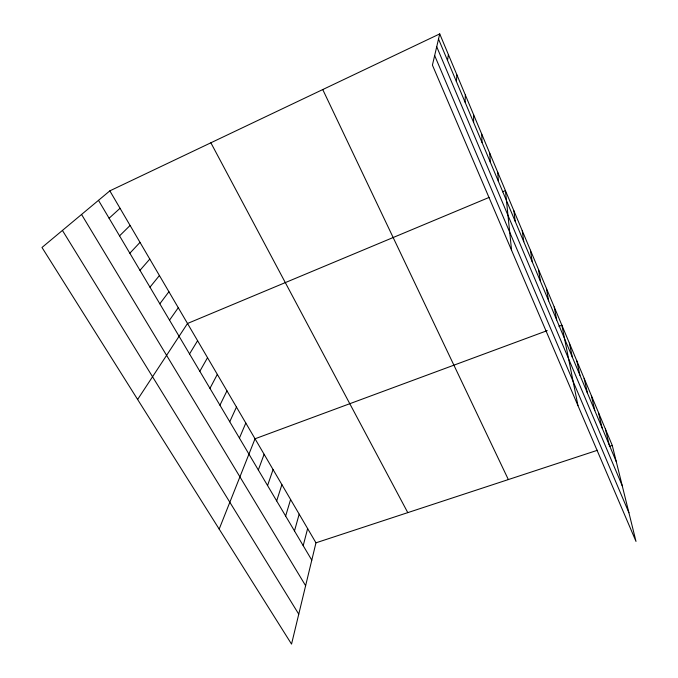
<?xml version="1.0" encoding="UTF-8"?>
<svg xmlns="http://www.w3.org/2000/svg" width="678" height="678" viewBox="0 0 678 678"><rect width="100%" height="100%" fill="white"/><g stroke="black" fill="none" stroke-linecap="round" stroke-linejoin="round"><path stroke-width="1.02" d="M473.608 122.43L473.625 114.752M465.057 102.098L465.354 95.022M456.362 81.428L456.947 74.978M447.514 60.401L448.404 54.604M439.725 33.9L432.42 65.113L636.006 541.425L612.259 445.404L439.725 33.9L109.836 190.865L41.994 247.478L291.54 644.1L315.965 542.815L109.836 190.865M303.202 545.654L307.626 528.586M294.481 530.95L299.176 514.144M285.641 516.034L290.599 499.5M276.666 500.906L281.895 484.651M267.564 485.541L273.073 469.583M258.326 469.956L264.115 454.294M219.18 529.094L255.03 438.785L547.256 330.618M239.419 438.064L245.817 423.047M229.749 421.75L236.461 407.071M219.926 405.19L226.961 390.85M209.96 388.367L217.324 374.392M199.832 371.281L207.536 357.679M189.543 353.933L197.595 340.712M137.626 399.469L187.509 323.482L489.05 197.442M169.525 320.169L178.272 307.727M159.822 303.795L168.915 291.735M149.974 287.184L159.415 275.522M139.982 270.327L149.787 259.081M129.837 253.216L140.015 242.393M119.548 235.859L130.1 225.469M109.099 218.231L120.04 208.299M502.534 191.806L505.424 190.603L511.576 250.309M558.943 326.296L561.867 325.211L577.961 405.614M315.965 542.815L597.437 450.277M609.293 446.378L612.259 445.404M62.427 230.427L298.761 614.175M81.555 214.468L305.625 585.716M98.488 200.332L311.787 560.147M210.875 142.795L407.783 512.627M322.745 89.564L508.339 479.566M434.657 55.562L628.913 512.746M436.717 46.748L622.226 485.719M438.522 39.027L616.268 461.625M605.395 429.03L609.234 444.895M598.42 412.394L602.089 427.903M591.335 395.503L594.826 410.631M584.139 378.349L587.445 393.087M576.834 360.916L579.936 375.248M569.41 343.212L572.317 357.12M554.197 306.922L556.68 319.94M546.4 288.328L548.663 300.879M538.476 269.437L540.51 281.489M530.425 250.216L532.213 261.767M522.23 230.681L523.772 241.707M513.899 210.807L515.187 221.291M497.66 172.076L498.432 181.467M489.77 153.27L490.296 162.101M481.761 134.159L482.016 142.431"/></g></svg>
